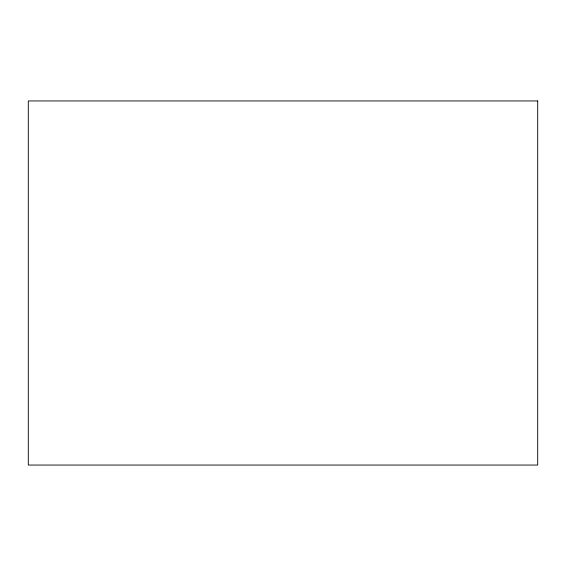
<?xml version="1.0" encoding="UTF-8"?>
<svg xmlns="http://www.w3.org/2000/svg" width="566" height="566" viewBox="0 0 566 566"><rect width="100%" height="100%" fill="white"/><g stroke="black" fill="none" stroke-linecap="round" stroke-linejoin="round"><path stroke-width="0.85" d="M537.7 100.946L28.3 100.946L28.3 465.054L537.7 465.054L537.7 100.946"/></g></svg>
